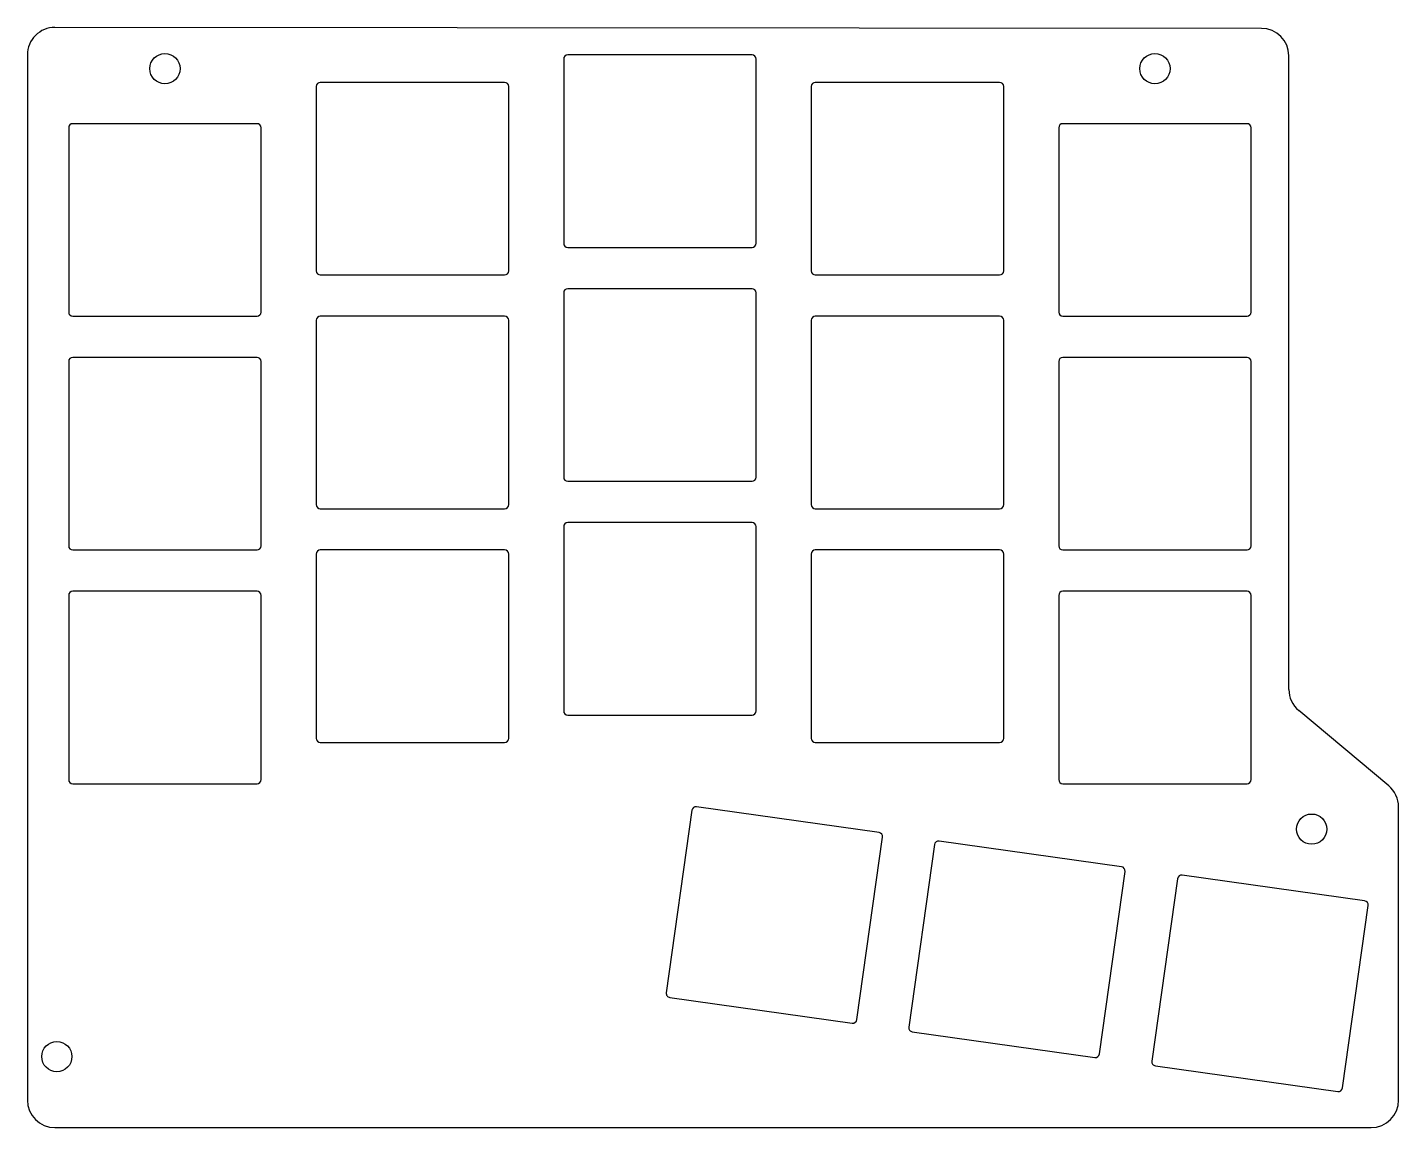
# Model space of a CAD drawing. Extents: x 24 to 123.7, y 0 to 80.
import ezdxf

# ---------------------------------------------------------------- set-up
doc = ezdxf.new("R2010")
doc.units = 0
doc.layers.add('20', color=53, linetype='CONTINUOUS')

msp = doc.modelspace()

# ---------------------------------------------------------------- linework, layer by layer
at = {"layer": '20'}
for p, q in [((113.7415, 79.9315), (26.0015, 79.9985)), ((24, 77.9985), (24, 2)), ((76.7, 78), (63.3, 78)), ((115.74, 31.8641), (115.74, 77.9315)), ((63, 77.7), (63, 64.3)), ((77, 64.3), (77, 77.7)), ((58.7, 76), (45.3, 76)), ((94.7, 76), (81.3, 76)), ((45, 75.7), (45, 62.3)), ((59, 62.3), (59, 75.7)), ((81, 75.7), (81, 62.3)), ((95, 62.3), (95, 75.7)), ((40.7, 73), (27.3, 73)), ((112.7, 73), (99.3, 73)), ((27, 72.7), (27, 59.3)), ((41, 59.3), (41, 72.7)), ((99, 72.7), (99, 59.3)), ((113, 59.3), (113, 72.7)), ((63.3, 64), (76.7, 64)), ((45.3, 62), (58.7, 62)), ((81.3, 62), (94.7, 62)), ((76.7, 61), (63.3, 61)), ((63, 60.7), (63, 47.3)), ((77, 47.3), (77, 60.7)), ((27.3, 59), (40.7, 59)), ((58.7, 59), (45.3, 59)), ((94.7, 59), (81.3, 59)), ((99.3, 59), (112.7, 59)), ((45, 58.7), (45, 45.3)), ((59, 45.3), (59, 58.7)), ((81, 58.7), (81, 45.3)), ((95, 45.3), (95, 58.7)), ((40.7, 56), (27.3, 56)), ((112.7, 56), (99.3, 56)), ((27, 55.7), (27, 42.3)), ((41, 42.3), (41, 55.7)), ((99, 55.7), (99, 42.3)), ((113, 42.3), (113, 55.7)), ((63.3, 47), (76.7, 47)), ((45.3, 45), (58.7, 45)), ((81.3, 45), (94.7, 45)), ((76.7, 44), (63.3, 44)), ((63, 43.7), (63, 30.3)), ((77, 30.3), (77, 43.7)), ((27.3, 42), (40.7, 42)), ((58.7, 42), (45.3, 42)), ((94.7, 42), (81.3, 42)), ((99.3, 42), (112.7, 42)), ((45, 41.7), (45, 28.3)), ((59, 28.3), (59, 41.7)), ((81, 41.7), (81, 28.3)), ((95, 28.3), (95, 41.7)), ((40.7, 39), (27.3, 39)), ((112.7, 39), (99.3, 39)), ((27, 38.7), (27, 25.3)), ((41, 25.3), (41, 38.7)), ((99, 38.7), (99, 25.3)), ((113, 25.3), (113, 38.7)), ((63.3, 30), (76.7, 30)), ((123.0038, 24.8496), (116.4562, 30.3304)), ((45.3, 28), (58.7, 28)), ((81.3, 28), (94.7, 28)), ((27.3, 25), (40.7, 25)), ((99.3, 25), (112.7, 25)), ((72.3278, 23.0692), (70.4628, 9.7996)), ((85.9362, 21.4596), (72.6666, 23.3245)), ((123.72, 2), (123.72, 23.316)), ((84.3266, 7.8512), (86.1915, 21.1208)), ((89.9656, 20.5732), (88.1007, 7.3036)), ((103.574, 18.9636), (90.3044, 20.8285)), ((101.9644, 5.3552), (103.8294, 18.6248)), ((107.6427, 18.0986), (105.7778, 4.829)), ((121.2512, 16.489), (107.9816, 18.354)), ((119.6416, 2.8806), (121.5065, 16.1502)), ((70.7182, 9.4608), (83.9878, 7.5958)), ((88.356, 6.9648), (101.6256, 5.0999)), ((106.0332, 4.4902), (119.3027, 2.6253)), ((26, 0), (121.72, 0))]:
    msp.add_line(p, q, dxfattribs=at)
for centre in [(34, 77), (106, 77), (117.4, 21.7), (26.14, 5.16)]:
    msp.add_circle(centre, 1.1, dxfattribs=at)
for centre, radius, start, end in [((25.9993, 77.9992), 1.9993, 89.9366, 180.0198), ((113.74, 77.9315), 2, 360, 89.9563), ((63.3, 77.7), 0.3, 90, 180), ((76.7, 77.7), 0.3, 0, 90), ((45.3, 75.7), 0.3, 90, 180), ((58.7, 75.7), 0.3, 0, 90), ((81.3, 75.7), 0.3, 90, 180), ((94.7, 75.7), 0.3, 0, 90), ((27.3, 72.7), 0.3, 90, 180), ((40.7, 72.7), 0.3, 0, 90), ((99.3, 72.7), 0.3, 90, 180), ((112.7, 72.7), 0.3, 0, 90), ((63.3, 64.3), 0.3, 180, 270), ((76.7, 64.3), 0.3, 270, 0), ((45.3, 62.3), 0.3, 180, 270), ((58.7, 62.3), 0.3, 270, 0), ((81.3, 62.3), 0.3, 180, 270), ((94.7, 62.3), 0.3, 270, 0), ((63.3, 60.7), 0.3, 90, 180), ((76.7, 60.7), 0.3, 0, 90), ((27.3, 59.3), 0.3, 180, 270), ((40.7, 59.3), 0.3, 270, 0), ((45.3, 58.7), 0.3, 90, 180), ((58.7, 58.7), 0.3, 0, 90), ((81.3, 58.7), 0.3, 90, 180), ((94.7, 58.7), 0.3, 0, 90), ((99.3, 59.3), 0.3, 180, 270), ((112.7, 59.3), 0.3, 270, 0), ((27.3, 55.7), 0.3, 90, 180), ((40.7, 55.7), 0.3, 0, 90), ((99.3, 55.7), 0.3, 90, 180), ((112.7, 55.7), 0.3, 0, 90), ((63.3, 47.3), 0.3, 180, 270), ((76.7, 47.3), 0.3, 270, 0), ((45.3, 45.3), 0.3, 180, 270), ((58.7, 45.3), 0.3, 270, 0), ((81.3, 45.3), 0.3, 180, 270), ((94.7, 45.3), 0.3, 270, 0), ((63.3, 43.7), 0.3, 90, 180), ((76.7, 43.7), 0.3, 0, 90), ((27.3, 42.3), 0.3, 180, 270), ((40.7, 42.3), 0.3, 270, 0), ((45.3, 41.7), 0.3, 90, 180), ((58.7, 41.7), 0.3, 0, 90), ((81.3, 41.7), 0.3, 90, 180), ((94.7, 41.7), 0.3, 0, 90), ((99.3, 42.3), 0.3, 180, 270), ((112.7, 42.3), 0.3, 270, 0), ((27.3, 38.7), 0.3, 90, 180), ((40.7, 38.7), 0.3, 0, 90), ((99.3, 38.7), 0.3, 90, 180), ((112.7, 38.7), 0.3, 0, 90), ((117.74, 31.8641), 2, 180, 230.0675), ((63.3, 30.3), 0.3, 180, 270), ((76.7, 30.3), 0.3, 270, 0), ((45.3, 28.3), 0.3, 180, 270), ((58.7, 28.3), 0.3, 270, 0), ((81.3, 28.3), 0.3, 180, 270), ((94.7, 28.3), 0.3, 270, 0), ((27.3, 25.3), 0.3, 180, 270), ((40.7, 25.3), 0.3, 270, 0), ((99.3, 25.3), 0.3, 180, 270), ((112.7, 25.3), 0.3, 270, 0), ((121.72, 23.316), 2, 360, 50.0675), ((72.6248, 23.0274), 0.3, 81.9998, 171.9998), ((85.8944, 21.1625), 0.3, 351.9998, 81.9998), ((90.2627, 20.5315), 0.3, 81.9998, 171.9998), ((103.5323, 18.6665), 0.3, 351.9998, 81.9998), ((107.9398, 18.0569), 0.3, 81.9998, 171.9998), ((121.2094, 16.192), 0.3, 351.9998, 81.9998), ((70.7599, 9.7578), 0.3, 171.9998, 261.9998), ((84.0295, 7.8929), 0.3, 261.9998, 351.9998), ((88.3978, 7.2619), 0.3, 171.9998, 261.9998), ((101.6674, 5.3969), 0.3, 261.9998, 351.9998), ((106.0749, 4.7873), 0.3, 171.9998, 261.9998), ((26, 2), 2, 180, 270), ((119.3445, 2.9224), 0.3, 261.9998, 351.9998), ((121.72, 2), 2, 270, 0)]:
    msp.add_arc(centre, radius, start, end, dxfattribs=at)

doc.saveas('drawing.dxf')
